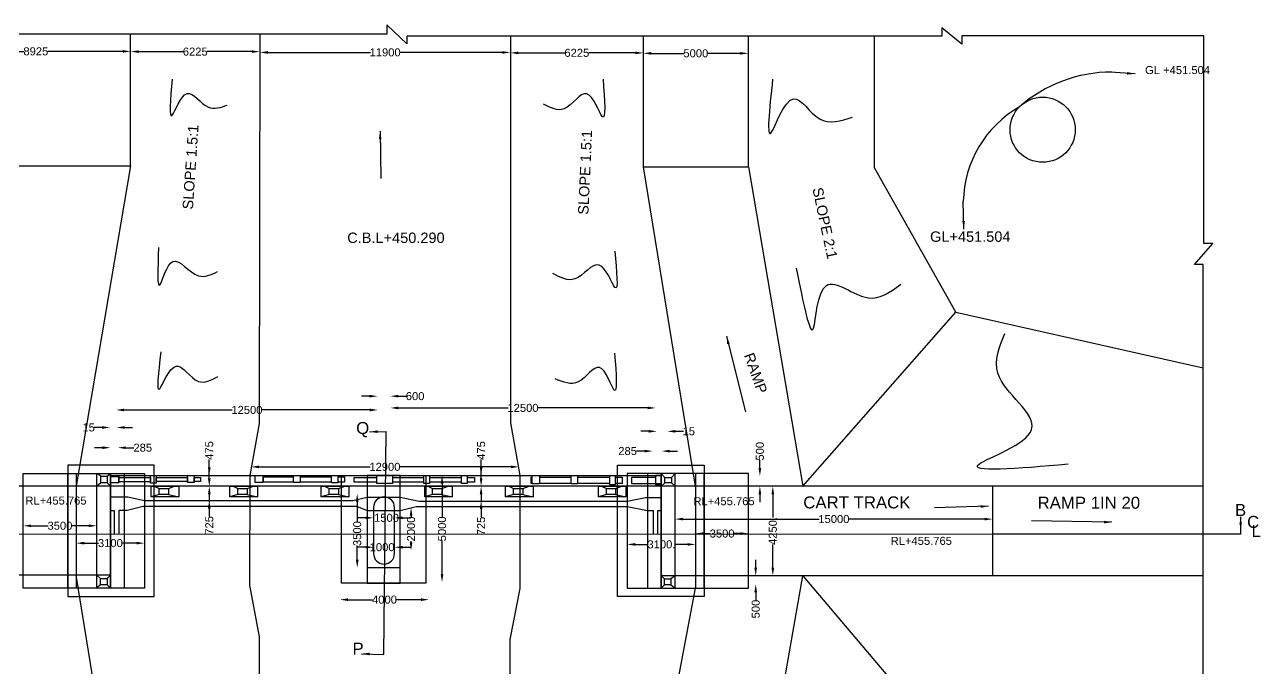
# Model space of a CAD drawing. Header units: millimetres. Extents: x -53221287 to -53198972, y 22125063 to 22139771.
# Drawn here: x -53217316 to -53209598, y 22130054 to 22134074 of the extents above; entities that cross this region are included whole.
import ezdxf

# ---------------------------------------------------------------- set-up
doc = ezdxf.new("R2010")
doc.units = ezdxf.units.MM
doc.header["$MEASUREMENT"] = 0
for name, color, linetype in [('DIMENSION', 7, 'Continuous'), ('DRAWING', 2, 'Continuous'), ('TEXT', 7, 'Continuous')]:
    doc.layers.add(name, color=color, linetype=linetype)
doc.styles.get("Standard").update_dxf_attribs({"font": 'arial.ttf', "height": 50})
doc.dimstyles.get("Standard").update_dxf_attribs({"dimtxt": 50, "dimasz": 50, "dimexe": 0.18, "dimexo": 0.0625, "dimgap": 0.09, "dimtad": 0, "dimdec": 0, "dimzin": 0, "dimdsep": 46, "dimtxsty": 'Standard', "dimcen": 0.09, "dimse1": 1, "dimse2": 1, "dimadec": 0, "dimazin": 0, "dimtfac": 1, "dimtdec": 0, "dimtofl": 0, "dimtmove": 0, "dimatfit": 3, "dimfxl": 1, "dimtolj": 1, "dimtzin": 0, "dimarcsym": 0})

# ---------------------------------------------------------------- blocks, each defined once
blk = doc.blocks.new('*D121')
at = {"layer": 'Defpoints', "color": 0, "transparency": 16777216}
for p in [(-53216780.4, 22131510.4), (-53216734.7, 22131510.4), (-53216734.7, 22131431.6)]:
    blk.add_point(p, dxfattribs=at)
at = {"layer": 'DIMENSION', "color": 0, "lineweight": -2, "transparency": 16777216}
for p, q in [((-53216830.4, 22131431.6), (-53216880.4, 22131431.6)), ((-53216684.7, 22131431.6), (-53216634.7, 22131431.6))]:
    blk.add_line(p, q, dxfattribs=at)
at = {"layer": 'DIMENSION', "color": 0, "transparency": 16777216}
for points in [[(-53216830.4, 22131440), (-53216830.4, 22131423.3), (-53216780.4, 22131431.6)], [(-53216684.7, 22131440), (-53216684.7, 22131423.3), (-53216734.7, 22131431.6)]]:
    blk.add_solid(points, dxfattribs=at)
at = {"layer": 'DIMENSION', "color": 0, "transparency": 16777216, "insert": (-53216578.8, 22131431.6), "char_height": 50, "attachment_point": 5}
blk.add_mtext('\\A1;285', dxfattribs=at)
blk = doc.blocks.new('*D125')
at = {"layer": 'Defpoints', "color": 0, "transparency": 16777216}
for p in [(-53216866.3, 22130944), (-53217325.9, 22130895.2), (-53216866.3, 22130895.2)]:
    blk.add_point(p, dxfattribs=at)
at = {"layer": 'DIMENSION', "color": 0, "lineweight": -2, "transparency": 16777216}
for p, q in [((-53217275.9, 22130944), (-53217170.7, 22130944)), ((-53216916.3, 22130944), (-53217021.4, 22130944))]:
    blk.add_line(p, q, dxfattribs=at)
at = {"layer": 'DIMENSION', "color": 0, "transparency": 16777216}
for points in [[(-53217275.9, 22130952.3), (-53217275.9, 22130935.7), (-53217325.9, 22130944)], [(-53216916.3, 22130952.3), (-53216916.3, 22130935.7), (-53216866.3, 22130944)]]:
    blk.add_solid(points, dxfattribs=at)
at = {"layer": 'DIMENSION', "color": 0, "transparency": 16777216, "insert": (-53217096.1, 22130944), "char_height": 50, "attachment_point": 5}
blk.add_mtext('\\A1;3500', dxfattribs=at)
blk = doc.blocks.new('*D126')
at = {"layer": 'Defpoints', "color": 0, "transparency": 16777216}
for p in [(-53216994.3, 22130842.1), (-53216567.7, 22130842.1), (-53216567.7, 22130835.6)]:
    blk.add_point(p, dxfattribs=at)
at = {"layer": 'DIMENSION', "color": 0, "lineweight": -2, "transparency": 16777216}
for p, q in [((-53216944.3, 22130835.6), (-53216855.7, 22130835.6)), ((-53216617.7, 22130835.6), (-53216706.4, 22130835.6))]:
    blk.add_line(p, q, dxfattribs=at)
at = {"layer": 'DIMENSION', "color": 0, "transparency": 16777216}
for points in [[(-53216944.3, 22130843.9), (-53216944.3, 22130827.2), (-53216994.3, 22130835.6)], [(-53216617.7, 22130843.9), (-53216617.7, 22130827.2), (-53216567.7, 22130835.6)]]:
    blk.add_solid(points, dxfattribs=at)
at = {"layer": 'DIMENSION', "color": 0, "transparency": 16777216, "insert": (-53216781, 22130835.6), "char_height": 50, "attachment_point": 5}
blk.add_mtext('\\A1;3100', dxfattribs=at)
blk = doc.blocks.new('*D127')
at = {"layer": 'Defpoints', "color": 0, "transparency": 16777216}
for p in [(-53216783.1, 22131558.5), (-53216783.1, 22131557.9), (-53216742.3, 22131558.5)]:
    blk.add_point(p, dxfattribs=at)
at = {"layer": 'DIMENSION', "color": 0, "lineweight": -2, "transparency": 16777216}
for p, q in [((-53216833.1, 22131557.9), (-53216883.1, 22131557.9)), ((-53216692.3, 22131557.9), (-53216642.3, 22131557.9))]:
    blk.add_line(p, q, dxfattribs=at)
at = {"layer": 'DIMENSION', "color": 0, "transparency": 16777216}
for points in [[(-53216833.1, 22131566.2), (-53216833.1, 22131549.5), (-53216783.1, 22131557.9)], [(-53216692.3, 22131566.2), (-53216692.3, 22131549.5), (-53216742.3, 22131557.9)]]:
    blk.add_solid(points, dxfattribs=at)
at = {"layer": 'DIMENSION', "color": 0, "transparency": 16777216, "insert": (-53216916.8, 22131557.9), "char_height": 50, "attachment_point": 5}
blk.add_mtext('\\A1;15', dxfattribs=at)
blk = doc.blocks.new('*D128')
at = {"layer": 'Defpoints', "color": 0, "transparency": 16777216}
for p in [(-53216175, 22131190.8), (-53216175, 22131101.9), (-53216163.3, 22131101.9)]:
    blk.add_point(p, dxfattribs=at)
at = {"layer": 'DIMENSION', "color": 0, "lineweight": -2, "transparency": 16777216}
for p, q in [((-53216163.3, 22131240.8), (-53216163.3, 22131290.8)), ((-53216163.3, 22131051.9), (-53216163.3, 22131001.9))]:
    blk.add_line(p, q, dxfattribs=at)
at = {"layer": 'DIMENSION', "color": 0, "transparency": 16777216}
for points in [[(-53216171.6, 22131240.8), (-53216154.9, 22131240.8), (-53216163.3, 22131190.8)], [(-53216171.6, 22131051.9), (-53216154.9, 22131051.9), (-53216163.3, 22131101.9)]]:
    blk.add_solid(points, dxfattribs=at)
at = {"layer": 'DIMENSION', "color": 0, "transparency": 16777216, "insert": (-53216163.3, 22130946.6), "char_height": 50, "attachment_point": 5, "rotation": 90}
blk.add_mtext('\\A1;725', dxfattribs=at)
blk = doc.blocks.new('*D129')
at = {"layer": 'Defpoints', "color": 0, "transparency": 16777216}
for p in [(-53216163.3, 22131258), (-53216163.3, 22131258), (-53216163.3, 22131190.8)]:
    blk.add_point(p, dxfattribs=at)
at = {"layer": 'DIMENSION', "color": 0, "lineweight": -2, "transparency": 16777216}
for p, q in [((-53216163.3, 22131308), (-53216163.3, 22131358)), ((-53216163.3, 22131140.8), (-53216163.3, 22131090.8))]:
    blk.add_line(p, q, dxfattribs=at)
at = {"layer": 'DIMENSION', "color": 0, "transparency": 16777216}
for points in [[(-53216171.6, 22131308), (-53216154.9, 22131308), (-53216163.3, 22131258)], [(-53216171.6, 22131140.8), (-53216154.9, 22131140.8), (-53216163.3, 22131190.8)]]:
    blk.add_solid(points, dxfattribs=at)
at = {"layer": 'DIMENSION', "color": 0, "transparency": 16777216, "insert": (-53216163.3, 22131414.6), "char_height": 50, "attachment_point": 5, "rotation": 90}
blk.add_mtext('\\A1;475', dxfattribs=at)
blk = doc.blocks.new('*D130')
at = {"layer": 'Defpoints', "color": 0, "transparency": 16777216}
for p in [(-53216745.1, 22131666.4), (-53215111, 22131667.3), (-53215111, 22131666.4)]:
    blk.add_point(p, dxfattribs=at)
at = {"layer": 'DIMENSION', "color": 0, "lineweight": -2, "transparency": 16777216}
for p, q in [((-53216695.1, 22131667.3), (-53216019.8, 22131667.3)), ((-53215161, 22131667.3), (-53215836.3, 22131667.3))]:
    blk.add_line(p, q, dxfattribs=at)
at = {"layer": 'DIMENSION', "color": 0, "transparency": 16777216}
for points in [[(-53216695.1, 22131675.6), (-53216695.1, 22131658.9), (-53216745.1, 22131667.3)], [(-53215161, 22131675.6), (-53215161, 22131658.9), (-53215111, 22131667.3)]]:
    blk.add_solid(points, dxfattribs=at)
at = {"layer": 'DIMENSION', "color": 0, "transparency": 16777216, "insert": (-53215928.1, 22131667.3), "char_height": 50, "attachment_point": 5}
blk.add_mtext('\\A1;12500', dxfattribs=at)
blk = doc.blocks.new('*D131')
at = {"layer": 'Defpoints', "color": 0, "transparency": 16777216}
for p in [(-53215032.8, 22131753.5), (-53215112.4, 22131667), (-53215032.8, 22131667)]:
    blk.add_point(p, dxfattribs=at)
at = {"layer": 'DIMENSION', "color": 0, "lineweight": -2, "transparency": 16777216}
for p, q in [((-53215162.4, 22131753.5), (-53215212.4, 22131753.5)), ((-53214982.8, 22131753.5), (-53214932.8, 22131753.5))]:
    blk.add_line(p, q, dxfattribs=at)
at = {"layer": 'DIMENSION', "color": 0, "transparency": 16777216}
for points in [[(-53215162.4, 22131761.8), (-53215162.4, 22131745.2), (-53215112.4, 22131753.5)], [(-53214982.8, 22131761.8), (-53214982.8, 22131745.2), (-53215032.8, 22131753.5)]]:
    blk.add_solid(points, dxfattribs=at)
at = {"layer": 'DIMENSION', "color": 0, "transparency": 16777216, "insert": (-53214877.4, 22131753.5), "char_height": 50, "attachment_point": 5}
blk.add_mtext('\\A1;600', dxfattribs=at)
blk = doc.blocks.new('*D132')
at = {"layer": 'Defpoints', "color": 0, "transparency": 16777216}
for p in [(-53215032.8, 22131667), (-53213374.2, 22131680), (-53213374.2, 22131667)]:
    blk.add_point(p, dxfattribs=at)
at = {"layer": 'DIMENSION', "color": 0, "lineweight": -2, "transparency": 16777216}
for p, q in [((-53214982.8, 22131680), (-53214295.2, 22131680)), ((-53213424.2, 22131680), (-53214111.7, 22131680))]:
    blk.add_line(p, q, dxfattribs=at)
at = {"layer": 'DIMENSION', "color": 0, "transparency": 16777216}
for points in [[(-53214982.8, 22131688.3), (-53214982.8, 22131671.7), (-53215032.8, 22131680)], [(-53213424.2, 22131688.3), (-53213424.2, 22131671.7), (-53213374.2, 22131680)]]:
    blk.add_solid(points, dxfattribs=at)
at = {"layer": 'DIMENSION', "color": 0, "transparency": 16777216, "insert": (-53214203.5, 22131680), "char_height": 50, "attachment_point": 5}
blk.add_mtext('\\A1;12500', dxfattribs=at)
blk = doc.blocks.new('*D133')
at = {"layer": 'Defpoints', "color": 0, "transparency": 16777216}
for p in [(-53215137.3, 22130843.2), (-53215005.9, 22130843.2), (-53215005.9, 22130810)]:
    blk.add_point(p, dxfattribs=at)
at = {"layer": 'DIMENSION', "color": 0, "lineweight": -2, "transparency": 16777216}
for p, q in [((-53215187.3, 22130810), (-53215237.3, 22130810)), ((-53214955.9, 22130810), (-53214905.9, 22130810))]:
    blk.add_line(p, q, dxfattribs=at)
at = {"layer": 'DIMENSION', "color": 0, "transparency": 16777216}
for points in [[(-53215187.3, 22130818.3), (-53215187.3, 22130801.6), (-53215137.3, 22130810)], [(-53214955.9, 22130818.3), (-53214955.9, 22130801.6), (-53215005.9, 22130810)]]:
    blk.add_solid(points, dxfattribs=at)
at = {"layer": 'DIMENSION', "color": 0, "transparency": 16777216, "insert": (-53215083.5, 22130810), "char_height": 50, "attachment_point": 5}
blk.add_mtext('\\A1;1000', dxfattribs=at)
blk = doc.blocks.new('*D134')
at = {"layer": 'Defpoints', "color": 0, "transparency": 16777216}
for p in [(-53215137.3, 22130993.3), (-53215137.3, 22130952.6), (-53215005.9, 22130952.6)]:
    blk.add_point(p, dxfattribs=at)
at = {"layer": 'DIMENSION', "color": 0, "lineweight": -2, "transparency": 16777216}
for p, q in [((-53215187.3, 22130993.3), (-53215237.3, 22130993.3)), ((-53214955.9, 22130993.3), (-53214905.9, 22130993.3))]:
    blk.add_line(p, q, dxfattribs=at)
at = {"layer": 'DIMENSION', "color": 0, "transparency": 16777216}
for points in [[(-53215187.3, 22131001.7), (-53215187.3, 22130985), (-53215137.3, 22130993.3)], [(-53214955.9, 22131001.7), (-53214955.9, 22130985), (-53215005.9, 22130993.3)]]:
    blk.add_solid(points, dxfattribs=at)
at = {"layer": 'DIMENSION', "color": 0, "transparency": 16777216, "insert": (-53215055.9, 22130993.3), "char_height": 50, "attachment_point": 5}
blk.add_mtext('\\A1;1500', dxfattribs=at)
blk = doc.blocks.new('*D135')
at = {"layer": 'Defpoints', "color": 0, "transparency": 16777216}
for p in [(-53215239, 22131144.2), (-53215239, 22131144.2), (-53215239, 22130681.6)]:
    blk.add_point(p, dxfattribs=at)
at = {"layer": 'DIMENSION', "color": 0, "lineweight": -2, "transparency": 16777216}
for p, q in [((-53215239, 22131094.2), (-53215239, 22130969.8)), ((-53215239, 22130731.6), (-53215239, 22130820.6))]:
    blk.add_line(p, q, dxfattribs=at)
at = {"layer": 'DIMENSION', "color": 0, "transparency": 16777216}
for points in [[(-53215247.3, 22131094.2), (-53215230.6, 22131094.2), (-53215239, 22131144.2)], [(-53215247.3, 22130731.6), (-53215230.6, 22130731.6), (-53215239, 22130681.6)]]:
    blk.add_solid(points, dxfattribs=at)
at = {"layer": 'DIMENSION', "color": 0, "transparency": 16777216, "insert": (-53215239, 22130895.2), "char_height": 50, "attachment_point": 5, "rotation": 90}
blk.add_mtext('\\A1;3500', dxfattribs=at)
blk = doc.blocks.new('*D136')
at = {"layer": 'Defpoints', "color": 0, "transparency": 16777216}
for p in [(-53214902.8, 22131057), (-53214902.8, 22131057), (-53214893.2, 22130791)]:
    blk.add_point(p, dxfattribs=at)
at = {"layer": 'DIMENSION', "color": 0, "lineweight": -2, "transparency": 16777216}
for p, q in [((-53214902.8, 22131007), (-53214902.8, 22130999.1)), ((-53214902.8, 22130841), (-53214902.8, 22130848.9))]:
    blk.add_line(p, q, dxfattribs=at)
at = {"layer": 'DIMENSION', "color": 0, "transparency": 16777216}
for points in [[(-53214911.2, 22131007), (-53214894.5, 22131007), (-53214902.8, 22131057)], [(-53214911.2, 22130841), (-53214894.5, 22130841), (-53214902.8, 22130791)]]:
    blk.add_solid(points, dxfattribs=at)
at = {"layer": 'DIMENSION', "color": 0, "transparency": 16777216, "insert": (-53214902.8, 22130924), "char_height": 50, "attachment_point": 5, "rotation": 90}
blk.add_mtext('\\A1;2000', dxfattribs=at)
blk = doc.blocks.new('*D137')
at = {"layer": 'Defpoints', "color": 0, "transparency": 16777216}
for p in [(-53214709.3, 22131258), (-53214709.3, 22131258), (-53214709.3, 22130591.3)]:
    blk.add_point(p, dxfattribs=at)
at = {"layer": 'DIMENSION', "color": 0, "lineweight": -2, "transparency": 16777216}
for p, q in [((-53214709.3, 22131208), (-53214709.3, 22130999.4)), ((-53214709.3, 22130641.3), (-53214709.3, 22130850))]:
    blk.add_line(p, q, dxfattribs=at)
at = {"layer": 'DIMENSION', "color": 0, "transparency": 16777216}
for points in [[(-53214717.6, 22131208), (-53214700.9, 22131208), (-53214709.3, 22131258)], [(-53214717.6, 22130641.3), (-53214700.9, 22130641.3), (-53214709.3, 22130591.3)]]:
    blk.add_solid(points, dxfattribs=at)
at = {"layer": 'DIMENSION', "color": 0, "transparency": 16777216, "insert": (-53214709.3, 22130924.7), "char_height": 50, "attachment_point": 5, "rotation": 90}
blk.add_mtext('\\A1;5000', dxfattribs=at)
blk = doc.blocks.new('*D138')
at = {"layer": 'Defpoints', "color": 0, "transparency": 16777216}
for p in [(-53214465.1, 22131258), (-53214465.1, 22131258), (-53214465.1, 22131190.8)]:
    blk.add_point(p, dxfattribs=at)
at = {"layer": 'DIMENSION', "color": 0, "lineweight": -2, "transparency": 16777216}
for p, q in [((-53214465.1, 22131308), (-53214465.1, 22131358)), ((-53214465.1, 22131140.8), (-53214465.1, 22131090.8))]:
    blk.add_line(p, q, dxfattribs=at)
at = {"layer": 'DIMENSION', "color": 0, "transparency": 16777216}
for points in [[(-53214473.4, 22131308), (-53214456.8, 22131308), (-53214465.1, 22131258)], [(-53214473.4, 22131140.8), (-53214456.8, 22131140.8), (-53214465.1, 22131190.8)]]:
    blk.add_solid(points, dxfattribs=at)
at = {"layer": 'DIMENSION', "color": 0, "transparency": 16777216, "insert": (-53214465.1, 22131414.6), "char_height": 50, "attachment_point": 5, "rotation": 90}
blk.add_mtext('\\A1;475', dxfattribs=at)
blk = doc.blocks.new('*D139')
at = {"layer": 'Defpoints', "color": 0, "transparency": 16777216}
for p in [(-53214465.1, 22131190.8), (-53214465.1, 22131097.9), (-53214465.1, 22131097.9)]:
    blk.add_point(p, dxfattribs=at)
at = {"layer": 'DIMENSION', "color": 0, "lineweight": -2, "transparency": 16777216}
for p, q in [((-53214465.1, 22131240.8), (-53214465.1, 22131290.8)), ((-53214465.1, 22131047.9), (-53214465.1, 22130997.9))]:
    blk.add_line(p, q, dxfattribs=at)
at = {"layer": 'DIMENSION', "color": 0, "transparency": 16777216}
for points in [[(-53214473.4, 22131240.8), (-53214456.8, 22131240.8), (-53214465.1, 22131190.8)], [(-53214473.4, 22131047.9), (-53214456.8, 22131047.9), (-53214465.1, 22131097.9)]]:
    blk.add_solid(points, dxfattribs=at)
at = {"layer": 'DIMENSION', "color": 0, "transparency": 16777216, "insert": (-53214465.1, 22130942.6), "char_height": 50, "attachment_point": 5, "rotation": 90}
blk.add_mtext('\\A1;725', dxfattribs=at)
blk = doc.blocks.new('*D140')
at = {"layer": 'Defpoints', "color": 0, "transparency": 16777216}
for p in [(-53213551.9, 22130834.6), (-53213551.9, 22130827.6), (-53213125.4, 22130834.6)]:
    blk.add_point(p, dxfattribs=at)
at = {"layer": 'DIMENSION', "color": 0, "lineweight": -2, "transparency": 16777216}
for p, q in [((-53213501.9, 22130827.6), (-53213421.7, 22130827.6)), ((-53213175.4, 22130827.6), (-53213255.7, 22130827.6))]:
    blk.add_line(p, q, dxfattribs=at)
at = {"layer": 'DIMENSION', "color": 0, "transparency": 16777216}
for points in [[(-53213501.9, 22130836), (-53213501.9, 22130819.3), (-53213551.9, 22130827.6)], [(-53213175.4, 22130836), (-53213175.4, 22130819.3), (-53213125.4, 22130827.6)]]:
    blk.add_solid(points, dxfattribs=at)
at = {"layer": 'DIMENSION', "color": 0, "transparency": 16777216, "insert": (-53213338.7, 22130827.6), "char_height": 50, "attachment_point": 5}
blk.add_mtext('\\A1;3100.', dxfattribs=at)
blk = doc.blocks.new('*D141')
at = {"layer": 'Defpoints', "color": 0, "transparency": 16777216}
for p in [(-53213125.4, 22130895.2), (-53212793.8, 22130895.2), (-53212793.8, 22130895.2)]:
    blk.add_point(p, dxfattribs=at)
at = {"layer": 'DIMENSION', "color": 0, "lineweight": -2, "transparency": 16777216}
for p, q in [((-53213075.4, 22130895.2), (-53213034.2, 22130895.2)), ((-53212843.8, 22130895.2), (-53212884.9, 22130895.2))]:
    blk.add_line(p, q, dxfattribs=at)
at = {"layer": 'DIMENSION', "color": 0, "transparency": 16777216}
for points in [[(-53213075.4, 22130903.5), (-53213075.4, 22130886.9), (-53213125.4, 22130895.2)], [(-53212843.8, 22130903.5), (-53212843.8, 22130886.9), (-53212793.8, 22130895.2)]]:
    blk.add_solid(points, dxfattribs=at)
at = {"layer": 'DIMENSION', "color": 0, "transparency": 16777216, "insert": (-53212959.6, 22130895.2), "char_height": 50, "attachment_point": 5}
blk.add_mtext('\\A1;3500', dxfattribs=at)
blk = doc.blocks.new('*D142')
at = {"layer": 'Defpoints', "color": 0, "transparency": 16777216}
for p in [(-53213253.4, 22130992.8), (-53211269.2, 22130992.8), (-53211269.2, 22130985.7)]:
    blk.add_point(p, dxfattribs=at)
at = {"layer": 'DIMENSION', "color": 0, "lineweight": -2, "transparency": 16777216}
for p, q in [((-53213203.4, 22130985.7), (-53212353.1, 22130985.7)), ((-53211319.2, 22130985.7), (-53212169.6, 22130985.7))]:
    blk.add_line(p, q, dxfattribs=at)
at = {"layer": 'DIMENSION', "color": 0, "transparency": 16777216}
for points in [[(-53213203.4, 22130994), (-53213203.4, 22130977.4), (-53213253.4, 22130985.7)], [(-53211319.2, 22130994), (-53211319.2, 22130977.4), (-53211269.2, 22130985.7)]]:
    blk.add_solid(points, dxfattribs=at)
at = {"layer": 'DIMENSION', "color": 0, "transparency": 16777216, "insert": (-53212261.3, 22130985.7), "char_height": 50, "attachment_point": 5}
blk.add_mtext('\\A1;15000', dxfattribs=at)
blk = doc.blocks.new('*D143')
at = {"layer": 'Defpoints', "color": 0, "transparency": 16777216}
for p in [(-53212737.9, 22131254.4), (-53212723.6, 22131254.4), (-53212737.9, 22131190.8)]:
    blk.add_point(p, dxfattribs=at)
at = {"layer": 'DIMENSION', "color": 0, "lineweight": -2, "transparency": 16777216}
for p, q in [((-53212723.6, 22131304.4), (-53212723.6, 22131354.4)), ((-53212723.6, 22131140.8), (-53212723.6, 22131090.8))]:
    blk.add_line(p, q, dxfattribs=at)
at = {"layer": 'DIMENSION', "color": 0, "transparency": 16777216}
for points in [[(-53212732, 22131304.4), (-53212715.3, 22131304.4), (-53212723.6, 22131254.4)], [(-53212732, 22131140.8), (-53212715.3, 22131140.8), (-53212723.6, 22131190.8)]]:
    blk.add_solid(points, dxfattribs=at)
at = {"layer": 'DIMENSION', "color": 0, "transparency": 16777216, "insert": (-53212723.6, 22131409.6), "char_height": 50, "attachment_point": 5, "rotation": 90}
blk.add_mtext('\\A1;500', dxfattribs=at)
blk = doc.blocks.new('*D144')
at = {"layer": 'Defpoints', "color": 0, "transparency": 16777216}
for p in [(-53212723.6, 22131190.8), (-53212723.6, 22130632.3), (-53212642.7, 22130632.3)]:
    blk.add_point(p, dxfattribs=at)
at = {"layer": 'DIMENSION', "color": 0, "lineweight": -2, "transparency": 16777216}
for p, q in [((-53212642.7, 22131140.8), (-53212642.7, 22130995.6)), ((-53212642.7, 22130682.3), (-53212642.7, 22130827.6))]:
    blk.add_line(p, q, dxfattribs=at)
at = {"layer": 'DIMENSION', "color": 0, "transparency": 16777216}
for points in [[(-53212651, 22131140.8), (-53212634.4, 22131140.8), (-53212642.7, 22131190.8)], [(-53212651, 22130682.3), (-53212634.4, 22130682.3), (-53212642.7, 22130632.3)]]:
    blk.add_solid(points, dxfattribs=at)
at = {"layer": 'DIMENSION', "color": 0, "transparency": 16777216, "insert": (-53212642.7, 22130911.6), "char_height": 50, "attachment_point": 5, "rotation": 90}
blk.add_mtext('\\A1;4250.', dxfattribs=at)
blk = doc.blocks.new('*D145')
at = {"layer": 'Defpoints', "color": 0, "transparency": 16777216}
for p in [(-53212723.6, 22130632.3), (-53212749.8, 22130579.1), (-53212723.6, 22130579.1)]:
    blk.add_point(p, dxfattribs=at)
at = {"layer": 'DIMENSION', "color": 0, "lineweight": -2, "transparency": 16777216}
for p, q in [((-53212749.8, 22130682.3), (-53212749.8, 22130732.3)), ((-53212749.8, 22130529.1), (-53212749.8, 22130479.1))]:
    blk.add_line(p, q, dxfattribs=at)
at = {"layer": 'DIMENSION', "color": 0, "transparency": 16777216}
for points in [[(-53212758.2, 22130682.3), (-53212741.5, 22130682.3), (-53212749.8, 22130632.3)], [(-53212758.2, 22130529.1), (-53212741.5, 22130529.1), (-53212749.8, 22130579.1)]]:
    blk.add_solid(points, dxfattribs=at)
at = {"layer": 'DIMENSION', "color": 0, "transparency": 16777216, "insert": (-53212749.8, 22130423.8), "char_height": 50, "attachment_point": 5, "rotation": 90}
blk.add_mtext('\\A1;500', dxfattribs=at)
blk = doc.blocks.new('*D146')
at = {"layer": 'Defpoints', "color": 0, "transparency": 16777216}
for p in [(-53213394, 22131500.1), (-53213338, 22131500.1), (-53213394, 22131410.4)]:
    blk.add_point(p, dxfattribs=at)
at = {"layer": 'DIMENSION', "color": 0, "lineweight": -2, "transparency": 16777216}
for p, q in [((-53213444, 22131410.4), (-53213494, 22131410.4)), ((-53213288, 22131410.4), (-53213238, 22131410.4))]:
    blk.add_line(p, q, dxfattribs=at)
at = {"layer": 'DIMENSION', "color": 0, "transparency": 16777216}
for points in [[(-53213444, 22131418.7), (-53213444, 22131402), (-53213394, 22131410.4)], [(-53213288, 22131418.7), (-53213288, 22131402), (-53213338, 22131410.4)]]:
    blk.add_solid(points, dxfattribs=at)
at = {"layer": 'DIMENSION', "color": 0, "transparency": 16777216, "insert": (-53213550, 22131410.4), "char_height": 50, "attachment_point": 5}
blk.add_mtext('\\A1;285', dxfattribs=at)
blk = doc.blocks.new('*D147')
at = {"layer": 'Defpoints', "color": 0, "transparency": 16777216}
for p in [(-53213368, 22131553.5), (-53213301.6, 22131553.5), (-53213301.6, 22131534)]:
    blk.add_point(p, dxfattribs=at)
at = {"layer": 'DIMENSION', "color": 0, "lineweight": -2, "transparency": 16777216}
for p, q in [((-53213418, 22131534), (-53213468, 22131534)), ((-53213251.6, 22131534), (-53213201.6, 22131534))]:
    blk.add_line(p, q, dxfattribs=at)
at = {"layer": 'DIMENSION', "color": 0, "transparency": 16777216}
for points in [[(-53213418, 22131542.3), (-53213418, 22131525.6), (-53213368, 22131534)], [(-53213251.6, 22131542.3), (-53213251.6, 22131525.6), (-53213301.6, 22131534)]]:
    blk.add_solid(points, dxfattribs=at)
at = {"layer": 'DIMENSION', "color": 0, "transparency": 16777216, "insert": (-53213167.8, 22131534), "char_height": 50, "attachment_point": 5}
blk.add_mtext('\\A1;15', dxfattribs=at)
blk = doc.blocks.new('*D148')
at = {"layer": 'Defpoints', "color": 0, "transparency": 16777216}
for p in [(-53215345.8, 22130477.1), (-53214791.5, 22130482.5), (-53214791.5, 22130477.1)]:
    blk.add_point(p, dxfattribs=at)
at = {"layer": 'DIMENSION', "color": 0, "lineweight": -2, "transparency": 16777216}
for p, q in [((-53215295.8, 22130482.5), (-53215144.3, 22130482.5)), ((-53214841.5, 22130482.5), (-53214993, 22130482.5))]:
    blk.add_line(p, q, dxfattribs=at)
at = {"layer": 'DIMENSION', "color": 0, "transparency": 16777216}
for points in [[(-53215295.8, 22130490.9), (-53215295.8, 22130474.2), (-53215345.8, 22130482.5)], [(-53214841.5, 22130490.9), (-53214841.5, 22130474.2), (-53214791.5, 22130482.5)]]:
    blk.add_solid(points, dxfattribs=at)
at = {"layer": 'DIMENSION', "color": 0, "transparency": 16777216, "insert": (-53215068.7, 22130482.5), "char_height": 50, "attachment_point": 5}
blk.add_mtext('\\A1;4000', dxfattribs=at)
blk = doc.blocks.new('*D149')
at = {"layer": 'Defpoints', "color": 0, "transparency": 16777216}
for p in [(-53214229.3, 22131311.8), (-53215902.7, 22131293.1), (-53214229.3, 22131295.1)]:
    blk.add_point(p, dxfattribs=at)
at = {"layer": 'DIMENSION', "color": 0, "lineweight": -2, "transparency": 16777216}
for p, q in [((-53215852.7, 22131311.8), (-53215157.8, 22131311.8)), ((-53214279.3, 22131311.8), (-53214974.3, 22131311.8))]:
    blk.add_line(p, q, dxfattribs=at)
at = {"layer": 'DIMENSION', "color": 0, "transparency": 16777216}
for points in [[(-53215852.7, 22131320.2), (-53215852.7, 22131303.5), (-53215902.7, 22131311.8)], [(-53214279.3, 22131320.2), (-53214279.3, 22131303.5), (-53214229.3, 22131311.8)]]:
    blk.add_solid(points, dxfattribs=at)
at = {"layer": 'DIMENSION', "color": 0, "transparency": 16777216, "insert": (-53215066, 22131311.8), "char_height": 50, "attachment_point": 5}
blk.add_mtext('\\A1;12900', dxfattribs=at)
blk = doc.blocks.new('*D150')
at = {"layer": 'Defpoints', "color": 0, "transparency": 16777216}
for p in [(-53217839, 22133899.1), (-53216654.4, 22133907), (-53216654.4, 22133899.1)]:
    blk.add_point(p, dxfattribs=at)
at = {"layer": 'DIMENSION', "color": 0, "lineweight": -2, "transparency": 16777216}
for p, q in [((-53217789, 22133907), (-53217321.7, 22133907)), ((-53216704.4, 22133907), (-53217171.7, 22133907))]:
    blk.add_line(p, q, dxfattribs=at)
at = {"layer": 'DIMENSION', "color": 0, "transparency": 16777216}
for points in [[(-53217789, 22133915.3), (-53217789, 22133898.7), (-53217839, 22133907)], [(-53216704.4, 22133915.3), (-53216704.4, 22133898.7), (-53216654.4, 22133907)]]:
    blk.add_solid(points, dxfattribs=at)
at = {"layer": 'DIMENSION', "color": 0, "transparency": 16777216, "insert": (-53217246.7, 22133907), "char_height": 50, "attachment_point": 5}
blk.add_mtext('\\A1;8925', dxfattribs=at)
blk = doc.blocks.new('*D151')
at = {"layer": 'Defpoints', "color": 0, "transparency": 16777216}
for p in [(-53216654.4, 22133907), (-53215847.3, 22133905.4), (-53215847.3, 22133905.4)]:
    blk.add_point(p, dxfattribs=at)
at = {"layer": 'DIMENSION', "color": 0, "lineweight": -2, "transparency": 16777216}
for p, q in [((-53216604.4, 22133905.4), (-53216325.9, 22133905.4)), ((-53215897.3, 22133905.4), (-53216175.8, 22133905.4))]:
    blk.add_line(p, q, dxfattribs=at)
at = {"layer": 'DIMENSION', "color": 0, "transparency": 16777216}
for points in [[(-53216604.4, 22133913.8), (-53216604.4, 22133897.1), (-53216654.4, 22133905.4)], [(-53215897.3, 22133913.8), (-53215897.3, 22133897.1), (-53215847.3, 22133905.4)]]:
    blk.add_solid(points, dxfattribs=at)
at = {"layer": 'DIMENSION', "color": 0, "transparency": 16777216, "insert": (-53216250.8, 22133905.4), "char_height": 50, "attachment_point": 5}
blk.add_mtext('\\A1;6225', dxfattribs=at)
blk = doc.blocks.new('*D152')
at = {"layer": 'Defpoints', "color": 0, "transparency": 16777216}
for p in [(-53215847.3, 22133905.4), (-53214282.5, 22133905.4), (-53214282.5, 22133900.5)]:
    blk.add_point(p, dxfattribs=at)
at = {"layer": 'DIMENSION', "color": 0, "lineweight": -2, "transparency": 16777216}
for p, q in [((-53215797.3, 22133900.5), (-53215156.6, 22133900.5)), ((-53214332.5, 22133900.5), (-53214973.2, 22133900.5))]:
    blk.add_line(p, q, dxfattribs=at)
at = {"layer": 'DIMENSION', "color": 0, "transparency": 16777216}
for points in [[(-53215797.3, 22133908.8), (-53215797.3, 22133892.2), (-53215847.3, 22133900.5)], [(-53214332.5, 22133908.8), (-53214332.5, 22133892.2), (-53214282.5, 22133900.5)]]:
    blk.add_solid(points, dxfattribs=at)
at = {"layer": 'DIMENSION', "color": 0, "transparency": 16777216, "insert": (-53215064.9, 22133900.5), "char_height": 50, "attachment_point": 5}
blk.add_mtext('\\A1;11900', dxfattribs=at)
blk = doc.blocks.new('*D153')
at = {"layer": 'Defpoints', "color": 0, "transparency": 16777216}
for p in [(-53214282.5, 22133905.4), (-53213451.7, 22133905.4), (-53213451.7, 22133897.6)]:
    blk.add_point(p, dxfattribs=at)
at = {"layer": 'DIMENSION', "color": 0, "lineweight": -2, "transparency": 16777216}
for p, q in [((-53214232.5, 22133897.6), (-53213942.2, 22133897.6)), ((-53213501.7, 22133897.6), (-53213792, 22133897.6))]:
    blk.add_line(p, q, dxfattribs=at)
at = {"layer": 'DIMENSION', "color": 0, "transparency": 16777216}
for points in [[(-53214232.5, 22133905.9), (-53214232.5, 22133889.3), (-53214282.5, 22133897.6)], [(-53213501.7, 22133905.9), (-53213501.7, 22133889.3), (-53213451.7, 22133897.6)]]:
    blk.add_solid(points, dxfattribs=at)
at = {"layer": 'DIMENSION', "color": 0, "transparency": 16777216, "insert": (-53213867.1, 22133897.6), "char_height": 50, "attachment_point": 5}
blk.add_mtext('\\A1;6225', dxfattribs=at)
blk = doc.blocks.new('*D154')
at = {"layer": 'Defpoints', "color": 0, "transparency": 16777216}
for p in [(-53213451.7, 22133897.6), (-53212795.7, 22133897.6), (-53212795.7, 22133894.7)]:
    blk.add_point(p, dxfattribs=at)
at = {"layer": 'DIMENSION', "color": 0, "lineweight": -2, "transparency": 16777216}
for p, q in [((-53213401.7, 22133894.7), (-53213198.4, 22133894.7)), ((-53212845.7, 22133894.7), (-53213049, 22133894.7))]:
    blk.add_line(p, q, dxfattribs=at)
at = {"layer": 'DIMENSION', "color": 0, "transparency": 16777216}
for points in [[(-53213401.7, 22133903), (-53213401.7, 22133886.4), (-53213451.7, 22133894.7)], [(-53212845.7, 22133903), (-53212845.7, 22133886.4), (-53212795.7, 22133894.7)]]:
    blk.add_solid(points, dxfattribs=at)
at = {"layer": 'DIMENSION', "color": 0, "transparency": 16777216, "insert": (-53213123.7, 22133894.7), "char_height": 50, "attachment_point": 5}
blk.add_mtext('\\A1;5000', dxfattribs=at)

msp = doc.modelspace()

# ---------------------------------------------------------------- linework, layer by layer
at = {"layer": 'DIMENSION', "color": 0}
msp.add_lwpolyline([(-53213491, 22128623.5), (-53213125.4, 22130554.8)], dxfattribs=at)
at = {"layer": 'DRAWING', "color": 0}
for points in [[(-53209954.7, 22129328.8), (-53209954.7, 22132576.4), (-53210008.3, 22132576.4), (-53209893.4, 22132707.9), (-53209949.5, 22132707.9), (-53209949.5, 22134004.7), (-53211462.3, 22134004.7), (-53211462.3, 22133952.2), (-53211586.3, 22134054.9), (-53211586.3, 22134002.1), (-53214928.9, 22134002.1), (-53214928.9, 22133954.9), (-53215054.3, 22134073.6), (-53215054.3, 22134014.7), (-53218105, 22134014.7)], [(-53216654.4, 22133192.8), (-53216654.4, 22134014.7)], [(-53215847.1, 22134014.7), (-53215851.8, 22131582.4), (-53215908.9, 22131258), (-53215911.3, 22130572.8), (-53215850.6, 22130250.6), (-53215850.6, 22127820.8)], [(-53214282.5, 22134002.1), (-53214282.5, 22131586.8), (-53214222.6, 22131258), (-53214222.6, 22130552), (-53214285.7, 22130233), (-53214285.7, 22127818.2)], [(-53213451.7, 22133185.7), (-53213451.7, 22134002.1)], [(-53212795.7, 22133185.7), (-53212795.7, 22134002.1)], [(-53211498.5, 22132277.8), (-53212008.2, 22133179.6), (-53212008.2, 22134002.1)], [(-53217839, 22133192.8), (-53216654.4, 22133192.8)], [(-53216654.4, 22133192.8), (-53216994.3, 22131190.8)], [(-53213125.4, 22131190.8), (-53213451.7, 22133185.7), (-53212795.7, 22133185.7), (-53212454.4, 22131190.8), (-53211498.5, 22132277.8), (-53209954.7, 22131929.9)], [(-53216841.7, 22131253.2), (-53216866.3, 22131270.2)], [(-53216800.1, 22131253.2), (-53216779.3, 22131270.2)], [(-53216779.3, 22131258), (-53213340.4, 22131258)], [(-53215636.5, 22131216.4), (-53215826.9, 22131216.4), (-53215826.9, 22131248.8), (-53215636.5, 22131248.8)], [(-53215594.5, 22131248.8), (-53215399.4, 22131248.8)], [(-53215361.2, 22131248.8), (-53215319.5, 22131248.8), (-53215319.5, 22131216.4), (-53215361.2, 22131216.4)], [(-53215116, 22131216.4), (-53215257.4, 22131216.4), (-53215257.4, 22131246.4), (-53215116, 22131246.4)], [(-53215019.7, 22131246.4), (-53214822.2, 22131246.4)], [(-53214787.3, 22131246.4), (-53214588.3, 22131246.4)], [(-53214551.5, 22131246.4), (-53214505.9, 22131246.4), (-53214505.9, 22131216.4), (-53214551.5, 22131216.4)], [(-53214147, 22131209.1), (-53214152.4, 22131209.1), (-53214152.4, 22131248.5), (-53214147, 22131248.5)], [(-53214101.3, 22131248.5), (-53213902.4, 22131248.5)], [(-53213862, 22131248.5), (-53213660.6, 22131248.5)], [(-53213627.4, 22131248.5), (-53213584, 22131248.5), (-53213584, 22131209.1), (-53213627.4, 22131209.1)], [(-53213375.8, 22131245.3), (-53213525.2, 22131245.3), (-53213525.2, 22131209.1), (-53213340.4, 22131209.1), (-53213340.4, 22131245.3)], [(-53213340.4, 22131270.2), (-53213316.9, 22131244.9)], [(-53213276.1, 22131244.9), (-53213253.4, 22131270.2)], [(-53209954.7, 22131190.8), (-53220522.4, 22131190.8)], [(-53216841.7, 22131212.7), (-53216866.3, 22131190.8)], [(-53216800.1, 22131212.7), (-53216779.3, 22131190.8)], [(-53216506.9, 22131190.8), (-53216476.7, 22131176.6)], [(-53216418.8, 22131176.6), (-53216379.8, 22131190.8)], [(-53216014.8, 22131190.8), (-53215984.6, 22131176.6)], [(-53215926.7, 22131176.6), (-53215887.7, 22131190.8)], [(-53215399.4, 22131216.4), (-53215594.5, 22131216.4)], [(-53215444.3, 22131190.8), (-53215414.1, 22131176.6)], [(-53215356.2, 22131176.6), (-53215317.2, 22131190.8)], [(-53214822.2, 22131216.4), (-53215019.7, 22131216.4)], [(-53214798.2, 22131190.8), (-53214768, 22131176.6)], [(-53214588.3, 22131216.4), (-53214787.3, 22131216.4)], [(-53214710.2, 22131176.6), (-53214671.2, 22131190.8)], [(-53214292.3, 22131190.8), (-53214262.1, 22131176.6)], [(-53214204.3, 22131176.6), (-53214165.3, 22131190.8)], [(-53213902.4, 22131209.1), (-53214101.3, 22131209.1)], [(-53213660.6, 22131209.1), (-53213862, 22131209.1)], [(-53213712.9, 22131190.8), (-53213682.7, 22131176.6)], [(-53213624.8, 22131176.6), (-53213585.8, 22131190.8)], [(-53213316.9, 22131211.2), (-53213340.4, 22131190.8)], [(-53213276.1, 22131211.2), (-53213253.4, 22131190.8)], [(-53211269.2, 22130632.3), (-53211269.2, 22131190.8)], [(-53216779.3, 22131125.3), (-53216671.9, 22131125.3), (-53216567.7, 22131101.9), (-53215266.9, 22131101.9), (-53215175.9, 22131122.4), (-53214971.5, 22131122.4), (-53214851.8, 22131097.9), (-53213551.9, 22131097.9), (-53213438.2, 22131121), (-53213340.4, 22131121)], [(-53216476.7, 22131139.2), (-53216526.4, 22131124.9)], [(-53216418.8, 22131139.2), (-53216354.2, 22131124.9)], [(-53215984.6, 22131139.2), (-53216034.3, 22131124.9)], [(-53215926.7, 22131139.2), (-53215862, 22131124.9)], [(-53215414.1, 22131139.2), (-53215463.8, 22131124.9)], [(-53215356.2, 22131139.2), (-53215291.5, 22131124.9)], [(-53214768, 22131139.2), (-53214817.7, 22131124.9)], [(-53214710.2, 22131139.2), (-53214645.5, 22131124.9)], [(-53214262.1, 22131139.2), (-53214311.8, 22131124.9)], [(-53214204.3, 22131139.2), (-53214139.6, 22131124.9)], [(-53213682.7, 22131139.2), (-53213732.4, 22131124.9)], [(-53213624.8, 22131139.2), (-53213560.1, 22131124.9)], [(-53216779.3, 22131039.7), (-53216757, 22131039.7), (-53216757, 22130910.8), (-53216757, 22130895.2)], [(-53216725.6, 22130895.2), (-53216725.6, 22131040.6), (-53216676.9, 22131040.6), (-53216576.6, 22131066.7), (-53215244.3, 22131066.7), (-53215175.9, 22131039.2), (-53214971.5, 22131039.2), (-53214870.3, 22131065.4), (-53213551.9, 22131065.4), (-53213425.7, 22131038.8), (-53213390.2, 22131038.8), (-53213390.2, 22130895.2)], [(-53213360.6, 22130895.2), (-53213360.6, 22131038.8), (-53213340.4, 22131038.8)], [(-53216779.3, 22130636.5), (-53220522.4, 22130636.5)], [(-53216675.1, 22127820.8), (-53216675.1, 22128659.5), (-53216994.3, 22130636.5)], [(-53216866.3, 22130636.5), (-53216841.9, 22130614.4)], [(-53216800.9, 22130614.4), (-53216779.3, 22130636.5)], [(-53215175.9, 22130684.1), (-53214971.5, 22130684.1)], [(-53209954.7, 22130632.3), (-53213340.4, 22130632.3)], [(-53213320, 22130612.5), (-53213340.4, 22130632.3)], [(-53213253.4, 22130632.3), (-53213278.9, 22130612.5)], [(-53212807.8, 22128623.5), (-53212456, 22130632.3), (-53211499.9, 22129503.7), (-53212025.8, 22128624.8), (-53212025.8, 22127818.2)], [(-53216841.9, 22130574.3), (-53216870.8, 22130554.8)], [(-53216800.9, 22130574.3), (-53216779.3, 22130554.8)], [(-53213320, 22130574.2), (-53213340.4, 22130554.8)], [(-53213278.9, 22130574.2), (-53213253.4, 22130554.8)]]:
    msp.add_lwpolyline(points, dxfattribs=at)
for points in [[(-53217047.5, 22130503.3), (-53216506.9, 22130503.3), (-53216506.9, 22131321.6), (-53217047.5, 22131321.6)], [(-53213072.2, 22130503.3), (-53213612.8, 22130503.3), (-53213612.8, 22131321.6), (-53213072.2, 22131321.6)], [(-53217325.9, 22131270.2), (-53216567.7, 22131270.2), (-53216567.7, 22130554.8), (-53217325.9, 22130554.8)], [(-53217047.5, 22131270.2), (-53216994.3, 22131270.2), (-53216994.3, 22130554.8), (-53217047.5, 22130554.8)], [(-53216866.3, 22131270.2), (-53216779.3, 22131270.2), (-53216779.3, 22130554.8), (-53216866.3, 22130554.8)], [(-53216841.7, 22131253.2), (-53216800.1, 22131253.2), (-53216800.1, 22131212.7), (-53216841.7, 22131212.7)], [(-53216779.3, 22131270.2), (-53216694, 22131270.2), (-53216694, 22130554.8), (-53216779.3, 22130554.8)], [(-53216779.3, 22131251.6), (-53216728.5, 22131251.6), (-53216728.5, 22131212.8), (-53216779.3, 22131212.8)], [(-53216728.5, 22131245.2), (-53216530.6, 22131245.2), (-53216530.6, 22131218.3), (-53216728.5, 22131218.3)], [(-53216530.6, 22131258), (-53216494.5, 22131258), (-53216494.5, 22131210.1), (-53216530.6, 22131210.1)], [(-53216494.5, 22131245.2), (-53216298.7, 22131245.2), (-53216298.7, 22131219.7), (-53216494.5, 22131219.7)], [(-53216298.7, 22131258), (-53216258.2, 22131258), (-53216258.2, 22131214.1), (-53216298.7, 22131214.1)], [(-53216258.2, 22131244.5), (-53216217.3, 22131244.5), (-53216217.3, 22131219.7), (-53216258.2, 22131219.7)], [(-53215876, 22131258), (-53215826.9, 22131258), (-53215826.9, 22131213.3), (-53215876, 22131213.3)], [(-53215636.5, 22131258), (-53215594.5, 22131258), (-53215594.5, 22131213.3), (-53215636.5, 22131213.3)], [(-53215399.4, 22131258), (-53215361.2, 22131258), (-53215361.2, 22131211.9), (-53215399.4, 22131211.9)], [(-53215336.3, 22131258), (-53214809.8, 22131258), (-53214809.8, 22130584.9), (-53215336.3, 22130584.9)], [(-53215175.9, 22130584.9), (-53214971.5, 22130584.9), (-53214971.5, 22131258), (-53215175.9, 22131258)], [(-53215116, 22131258), (-53215019.7, 22131258), (-53215019.7, 22131208.6), (-53215116, 22131208.6)], [(-53214822.2, 22131258), (-53214787.3, 22131258), (-53214787.3, 22131207.6), (-53214822.2, 22131207.6)], [(-53214588.3, 22131258), (-53214551.5, 22131258), (-53214551.5, 22131209.1), (-53214588.3, 22131209.1)], [(-53214147, 22131258), (-53214101.3, 22131258), (-53214101.3, 22131206.7), (-53214147, 22131206.7)], [(-53213902.4, 22131258), (-53213862, 22131258), (-53213862, 22131205.5), (-53213902.4, 22131205.5)], [(-53213660.6, 22131258), (-53213627.4, 22131258), (-53213627.4, 22131199.6), (-53213660.6, 22131199.6)], [(-53212793.8, 22131270.2), (-53213551.9, 22131270.2), (-53213551.9, 22130554.8), (-53212793.8, 22130554.8)], [(-53213340.4, 22131270.2), (-53213425.7, 22131270.2), (-53213425.7, 22130554.8), (-53213340.4, 22130554.8)], [(-53213340.4, 22131258), (-53213375.8, 22131258), (-53213375.8, 22131200.5), (-53213340.4, 22131200.5)], [(-53213253.4, 22131270.2), (-53213340.4, 22131270.2), (-53213340.4, 22130554.8), (-53213253.4, 22130554.8)], [(-53213316.9, 22131244.9), (-53213276.1, 22131244.9), (-53213276.1, 22131211.2), (-53213316.9, 22131211.2)], [(-53213072.2, 22131270.2), (-53213125.4, 22131270.2), (-53213125.4, 22130554.8), (-53213072.2, 22130554.8)], [(-53216526.4, 22131190.8), (-53216354.2, 22131190.8), (-53216354.2, 22131124.9), (-53216526.4, 22131124.9)], [(-53216476.7, 22131176.6), (-53216418.8, 22131176.6), (-53216418.8, 22131139.2), (-53216476.7, 22131139.2)], [(-53216034.3, 22131190.8), (-53215862, 22131190.8), (-53215862, 22131124.9), (-53216034.3, 22131124.9)], [(-53215984.6, 22131176.6), (-53215926.7, 22131176.6), (-53215926.7, 22131139.2), (-53215984.6, 22131139.2)], [(-53215463.8, 22131190.8), (-53215291.5, 22131190.8), (-53215291.5, 22131124.9), (-53215463.8, 22131124.9)], [(-53215414.1, 22131176.6), (-53215356.2, 22131176.6), (-53215356.2, 22131139.2), (-53215414.1, 22131139.2)], [(-53214817.7, 22131190.8), (-53214645.5, 22131190.8), (-53214645.5, 22131124.9), (-53214817.7, 22131124.9)], [(-53214768, 22131176.6), (-53214710.2, 22131176.6), (-53214710.2, 22131139.2), (-53214768, 22131139.2)], [(-53214311.8, 22131190.8), (-53214139.6, 22131190.8), (-53214139.6, 22131124.9), (-53214311.8, 22131124.9)], [(-53214262.1, 22131176.6), (-53214204.3, 22131176.6), (-53214204.3, 22131139.2), (-53214262.1, 22131139.2)], [(-53213732.4, 22131190.8), (-53213560.1, 22131190.8), (-53213560.1, 22131124.9), (-53213732.4, 22131124.9)], [(-53213682.7, 22131176.6), (-53213624.8, 22131176.6), (-53213624.8, 22131139.2), (-53213682.7, 22131139.2)], [(-53216841.9, 22130614.4), (-53216800.9, 22130614.4), (-53216800.9, 22130574.3), (-53216841.9, 22130574.3)], [(-53213320, 22130612.5), (-53213278.9, 22130612.5), (-53213278.9, 22130574.2), (-53213320, 22130574.2)]]:
    msp.add_lwpolyline(points, close=True, dxfattribs=at)
msp.add_lwpolyline([(-53215137.3, 22131058.1), (-53215137.3, 22130770.6, 1), (-53215005.9, 22130770.6), (-53215005.9, 22131058.8, 1), (-53215137.3, 22131058.8, 0)], format="xyb", dxfattribs=at)
msp.add_circle((-53210957.1, 22133417.7), 203.5, dxfattribs=at)
for centre, radius, start, end in [((-53210521.8, 22132895.9), 882.3, 90.25286, 131.15168), ((-53210758.8, 22132956.9), 694.2, 119.6611, 178.87323)]:
    msp.add_arc(centre, radius, start, end, dxfattribs=at)
for points in [[(-53216395.7, 22133734.4), (-53216394.7, 22133508.8), (-53216302.3, 22133643.2), (-53216168.7, 22133558.8), (-53216050.9, 22133571.6)], [(-53213703.4, 22133733.8), (-53213708.6, 22133501), (-53213805.2, 22133642.4), (-53213946.8, 22133547.6), (-53214074.5, 22133576.9)], [(-53212644, 22133733), (-53212652.2, 22133399.8), (-53212513.6, 22133609.8), (-53212351.5, 22133485.4), (-53212145.9, 22133497.1)], [(-53216479.5, 22132682.5), (-53216470.6, 22132450.2), (-53216390.9, 22132594), (-53216231.4, 22132505.5), (-53216111.7, 22132532.1)], [(-53213630.7, 22132659.8), (-53213629, 22132432.3), (-53213727.4, 22132571.9), (-53213879.3, 22132485.7), (-53214017.4, 22132520.2)], [(-53212496.3, 22132553.4), (-53212388.5, 22132178.3), (-53212308.5, 22132445.7), (-53212046.4, 22132367.7), (-53211843.8, 22132453.1)], [(-53210798.6, 22131327.9), (-53211354.7, 22131329.4), (-53211025.9, 22131546.3), (-53211237.3, 22131896.2), (-53211192.9, 22132145.3)], [(-53216466.2, 22132029.7), (-53216472.9, 22131799.6), (-53216370.9, 22131941.2), (-53216231.4, 22131846.1), (-53216109.5, 22131877.1)], [(-53213631, 22132021.2), (-53213635, 22131792.9), (-53213725.1, 22131932.6), (-53213858.2, 22131842.6), (-53214002.1, 22131861.4)]]:
    msp.add_spline(points, degree=3, dxfattribs=at)

# ---------------------------------------------------------------- texts
at = {"layer": 'TEXT', "color": 0}
for s, height, p in [('GL +451.504', 50, (-53210317.5, 22133765.3)), ('C.B.L+450.290', 65, (-53215301.3, 22132710.3)), ('GL+451.504', 65, (-53211660.6, 22132717.5)), ('Q', 75, (-53215245.4, 22131517.2)), ('RL+455.765', 50, (-53217312.2, 22131076.4)), ('RL+455.765', 50, (-53213138.9, 22131072.4)), ('CART TRACK', 75, (-53212452.6, 22131052.5)), ('RAMP 1IN 20', 75, (-53210988.8, 22131050.6)), ('B', 75, (-53209755.7, 22131005.2)), ('C', 75, (-53209680.2, 22130930.6)), ('L', 75, (-53209652.4, 22130874.4)), ('RL+455.765', 50, (-53211906.6, 22130824.8)), ('P', 75, (-53215268.8, 22130139.7))]:
    msp.add_text(s, height=height, dxfattribs=at).set_placement(p)
for s, rotation, p in [('SLOPE 1.5:1', 86.09777, (-53216265.8, 22132918.1)), ('SLOPE 1.5:1', 87.39531, (-53213795.3, 22132885.4)), ('SLOPE 2:1', 282.03017, (-53212395.9, 22133049.6)), ('RAMP', 289.43668, (-53212824.1, 22132010.1))]:
    msp.add_text(s, height=65, rotation=rotation, dxfattribs=at).set_placement(p)

# ---------------------------------------------------------------- dimensions: what is measured, and where the dimension line sits
at = {"layer": 'DIMENSION', "color": 0}
for base, p1, p2, text, picture, middle in [((-53216654.4, 22133907), (-53217839, 22133899.1), (-53216654.4, 22133899.1), '8925', '*D150', (-53217246.7, 22133907)), ((-53215847.3, 22133905.4), (-53216654.4, 22133907), (-53215847.3, 22133905.4), '6225', '*D151', (-53216250.8, 22133905.4)), ((-53214282.5, 22133900.5), (-53215847.3, 22133905.4), (-53214282.5, 22133905.4), '11900', '*D152', (-53215064.9, 22133900.5)), ((-53213451.7, 22133897.6), (-53214282.5, 22133905.4), (-53213451.7, 22133905.4), '6225', '*D153', (-53213867.1, 22133897.6)), ((-53212795.7, 22133894.7), (-53213451.7, 22133897.6), (-53212795.7, 22133897.6), '5000', '*D154', (-53213123.7, 22133894.7)), ((-53215032.8, 22131753.5), (-53215112.4, 22131667), (-53215032.8, 22131667), '600', '*D131', (-53214877.4, 22131753.5)), ((-53215111, 22131667.3), (-53216745.1, 22131666.4), (-53215111, 22131666.4), '12500', '*D130', (-53215928.1, 22131667.3)), ((-53213374.2, 22131680), (-53215032.8, 22131667), (-53213374.2, 22131667), '12500', '*D132', (-53214203.5, 22131680)), ((-53216783.1, 22131557.9), (-53216742.3, 22131558.5), (-53216783.1, 22131558.5), '15', '*D127', (-53216916.8, 22131557.9)), ((-53213301.6, 22131534), (-53213368, 22131553.5), (-53213301.6, 22131553.5), '15', '*D147', (-53213167.8, 22131534)), ((-53216734.7, 22131431.6), (-53216780.4, 22131510.4), (-53216734.7, 22131510.4), '285', '*D121', (-53216578.8, 22131431.6)), ((-53213394, 22131410.4), (-53213338, 22131500.1), (-53213394, 22131500.1), '285', '*D146', (-53213550, 22131410.4)), ((-53214229.3, 22131311.8), (-53215902.7, 22131293.1), (-53214229.3, 22131295.1), '12900', '*D149', (-53215066, 22131311.8)), ((-53211269.2, 22130985.7), (-53213253.4, 22130992.8), (-53211269.2, 22130992.8), '15000', '*D142', (-53212261.3, 22130985.7)), ((-53216866.3, 22130944), (-53217325.9, 22130895.2), (-53216866.3, 22130895.2), '3500', '*D125', (-53217096.1, 22130944)), ((-53212793.8, 22130895.2), (-53213125.4, 22130895.2), (-53212793.8, 22130895.2), '3500', '*D141', (-53212959.6, 22130895.2)), ((-53216567.7, 22130835.6), (-53216994.3, 22130842.1), (-53216567.7, 22130842.1), '3100', '*D126', (-53216781, 22130835.6)), ((-53213551.9, 22130827.6), (-53213125.4, 22130834.6), (-53213551.9, 22130834.6), '3100.', '*D140', (-53213338.7, 22130827.6)), ((-53214791.5, 22130482.5), (-53215345.8, 22130477.1), (-53214791.5, 22130477.1), '4000', '*D148', (-53215068.7, 22130482.5))]:
    dim = msp.add_linear_dim(base=base, p1=p1, p2=p2, text=text, dimstyle='Standard', dxfattribs=at)
    dim.commit()
    dim.dimension.update_dxf_attribs({"geometry": picture, "text_midpoint": middle})
for base, p1, p2, text, picture, middle in [((-53216163.3, 22131258), (-53216163.3, 22131190.8), (-53216163.3, 22131258), '475', '*D129', (-53216163.3, 22131414.6)), ((-53214465.1, 22131258), (-53214465.1, 22131190.8), (-53214465.1, 22131258), '475', '*D138', (-53214465.1, 22131414.6)), ((-53212723.6, 22131254.4), (-53212737.9, 22131190.8), (-53212737.9, 22131254.4), '500', '*D143', (-53212723.6, 22131409.6)), ((-53216163.3, 22131101.9), (-53216175, 22131190.8), (-53216175, 22131101.9), '725', '*D128', (-53216163.3, 22130946.6)), ((-53214709.3, 22131258), (-53214709.3, 22130591.3), (-53214709.3, 22131258), '5000', '*D137', (-53214709.3, 22130924.7)), ((-53214465.1, 22131097.9), (-53214465.1, 22131190.8), (-53214465.1, 22131097.9), '725', '*D139', (-53214465.1, 22130942.6)), ((-53212642.7, 22130632.3), (-53212723.6, 22131190.8), (-53212723.6, 22130632.3), '4250.', '*D144', (-53212642.7, 22130911.6)), ((-53214902.8, 22131057), (-53214893.2, 22130791), (-53214902.8, 22131057), '2000', '*D136', (-53214902.8, 22130924)), ((-53212749.8, 22130579.1), (-53212723.6, 22130632.3), (-53212723.6, 22130579.1), '500', '*D145', (-53212749.8, 22130423.8))]:
    dim = msp.add_linear_dim(base=base, p1=p1, p2=p2, angle=90, text=text, dimstyle='Standard', dxfattribs=at)
    dim.commit()
    dim.dimension.update_dxf_attribs({"geometry": picture, "text_midpoint": middle})
dim = msp.add_linear_dim(base=(-53215239, 22131144.2), p1=(-53215239, 22130681.6), p2=(-53215239, 22131144.2), angle=90, text='3500', dimstyle='Standard', dxfattribs=at)
dim.commit()
dim.dimension.update_dxf_attribs({"geometry": '*D135', "text_midpoint": (-53215239, 22130895.2), "dimtype": 160})
for base, p1, p2, text, picture, middle in [((-53215137.3, 22130993.3), (-53215005.9, 22130952.6), (-53215137.3, 22130952.6), '1500', '*D134', (-53215055.9, 22130993.3)), ((-53215005.9, 22130810), (-53215137.3, 22130843.2), (-53215005.9, 22130843.2), '1000', '*D133', (-53215083.5, 22130810))]:
    dim = msp.add_linear_dim(base=base, p1=p1, p2=p2, text=text, dimstyle='Standard', dxfattribs=at)
    dim.commit()
    dim.dimension.update_dxf_attribs({"geometry": picture, "text_midpoint": middle, "dimtype": 160})

# ---------------------------------------------------------------- leaders
for points in [[(-53210379.3, 22133766.6), (-53210535.3, 22133778)], [(-53215096.6, 22133409), (-53215091, 22133112.3)], [(-53211449.8, 22132796.9), (-53211452.9, 22132970.6)], [(-53212932.1, 22132129.2), (-53212814.5, 22131656.7)], [(-53215161.7, 22131531.1), (-53215058, 22131532.4)], [(-53215212.1, 22130144.7), (-53215073.8, 22130140.2), (-53215058, 22131532.4)], [(-53220738.8, 22131004.1), (-53220738.8, 22130893.1), (-53209721, 22130891.6)], [(-53211295.4, 22131065.7), (-53211633.3, 22131056.1)], [(-53209720.2, 22131000), (-53209721, 22130891.6), (-53211269.2, 22130891.6)], [(-53210524.3, 22130966.3), (-53211026.9, 22130974.9)]]:
    msp.add_leader(points, dimstyle='Standard', override={"dimgap": 0.09, "dimtad": 0}, dxfattribs=at)

doc.saveas('drawing.dxf')
